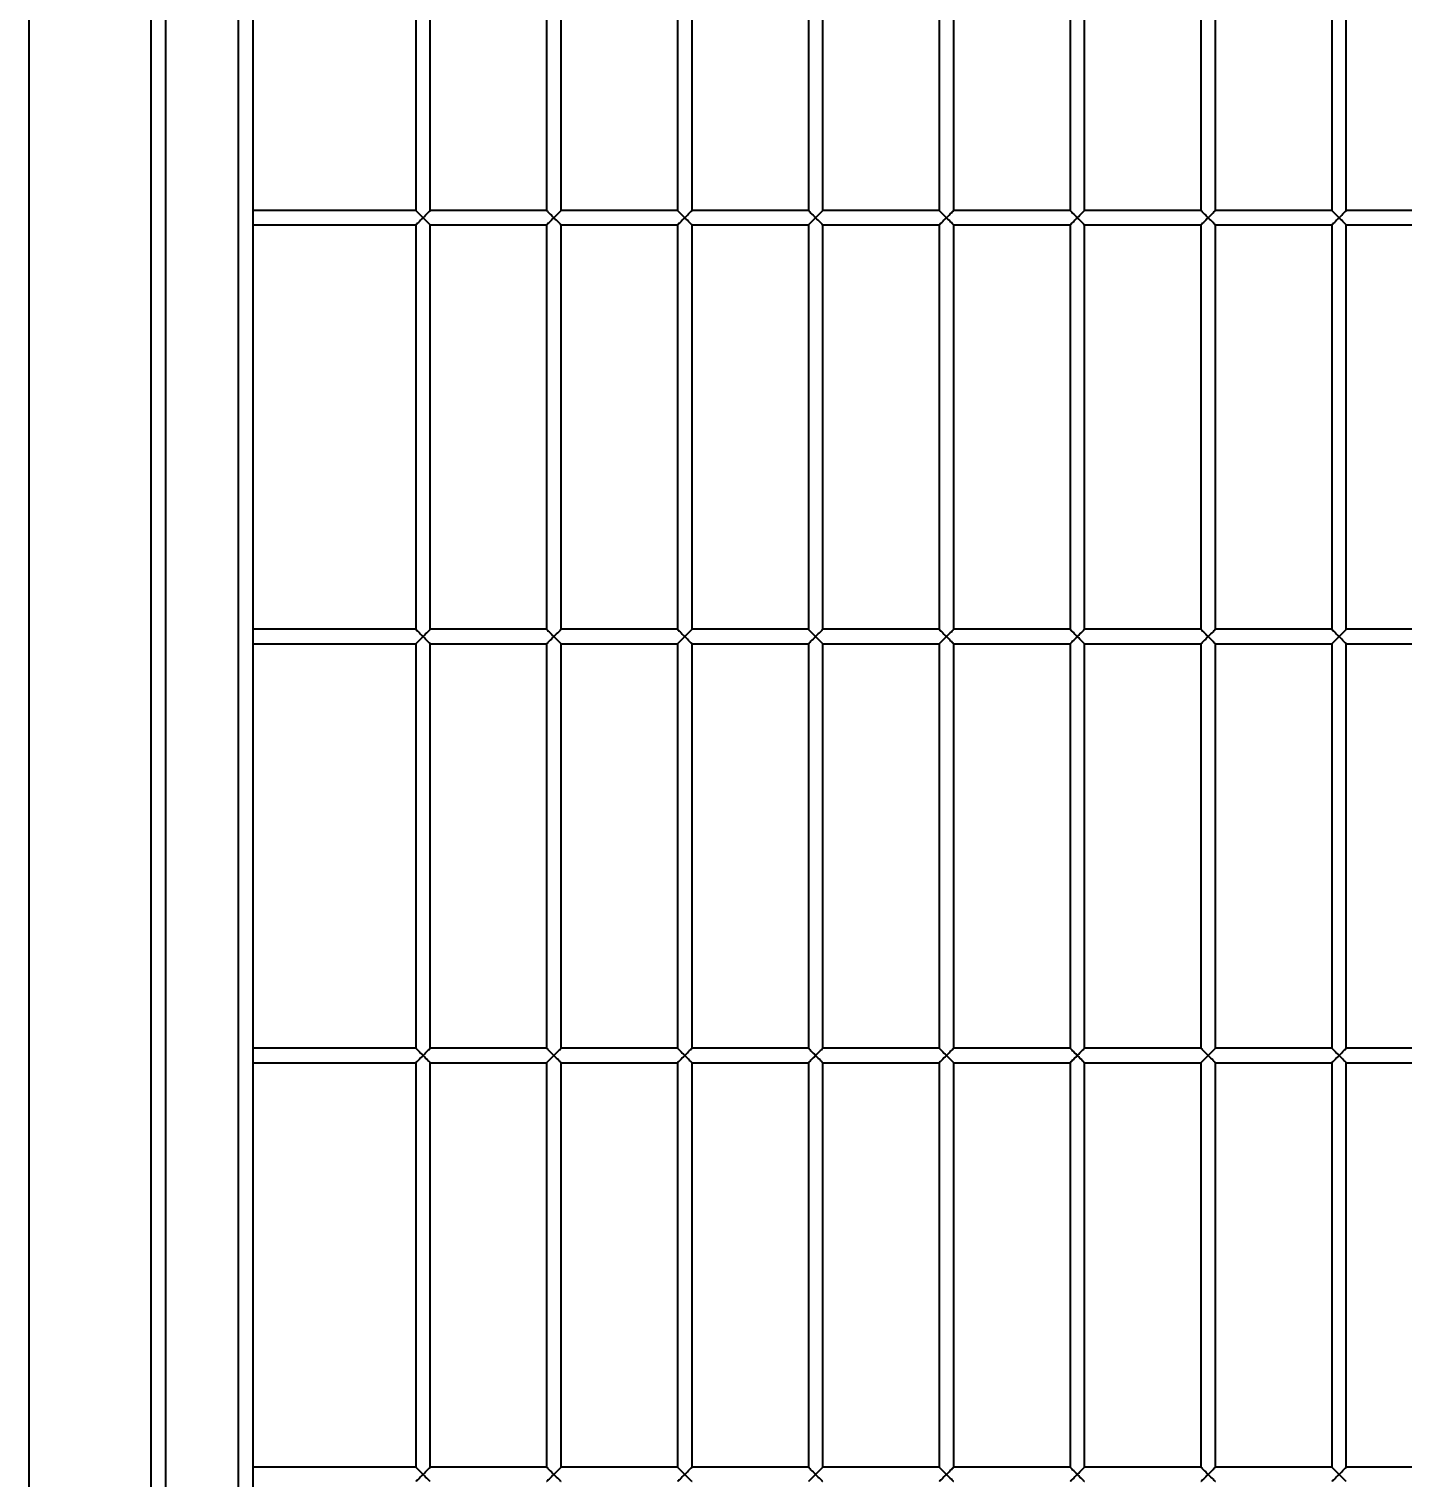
# Model space of a CAD drawing. Header units: millimetres. Extents: x 0 to 420, y 0 to 297.
# Drawn here: x 257.42 to 266.87, y 235.92 to 245.88 of the extents above; entities that cross this region are included whole.
import ezdxf

# ---------------------------------------------------------------- set-up
doc = ezdxf.new("R2010")
doc.units = ezdxf.units.MM

msp = doc.modelspace()

# ---------------------------------------------------------------- linework, layer by layer
at = {"color": 7, "linetype": 'Continuous', "lineweight": 40}
for p, q in [((257.4225, 255.8453), (257.4225, 215.8453)), ((258.2625, 217.8453), (258.2625, 253.8453)), ((258.3625, 253.7453), (258.3625, 217.9453)), ((258.8625, 218.4453), (258.8625, 253.2453)), ((258.9625, 253.1453), (258.9625, 218.5453)), ((260.0825, 247.4153), (260.0825, 244.6353)), ((260.1825, 244.6353), (260.1825, 247.4153)), ((260.9825, 247.4153), (260.9825, 244.6353)), ((261.0825, 244.6353), (261.0825, 247.4153)), ((261.8825, 247.4153), (261.8825, 244.6353)), ((261.9825, 244.6353), (261.9825, 247.4153)), ((262.7825, 247.4153), (262.7825, 244.6353)), ((262.8825, 244.6353), (262.8825, 247.4153)), ((263.6825, 247.4153), (263.6825, 244.6353)), ((263.7825, 244.6353), (263.7825, 247.4153)), ((264.5825, 247.4153), (264.5825, 244.6353)), ((264.6825, 244.6353), (264.6825, 247.4153)), ((265.4825, 247.4153), (265.4825, 244.6353)), ((265.5825, 244.6353), (265.5825, 247.4153)), ((266.3825, 247.4153), (266.3825, 244.6353)), ((266.4825, 244.6353), (266.4825, 247.4153)), ((260.0825, 244.6353), (258.9625, 244.6353)), ((260.9825, 244.6353), (260.1825, 244.6353)), ((261.8825, 244.6353), (261.0825, 244.6353)), ((262.7825, 244.6353), (261.9825, 244.6353)), ((263.6825, 244.6353), (262.8825, 244.6353)), ((264.5825, 244.6353), (263.7825, 244.6353)), ((265.4825, 244.6353), (264.6825, 244.6353)), ((266.3825, 244.6353), (265.5825, 244.6353)), ((267.2825, 244.6353), (266.4825, 244.6353)), ((258.9625, 244.5353), (260.0825, 244.5353)), ((260.0825, 244.5353), (260.0825, 241.7553)), ((260.1825, 241.7553), (260.1825, 244.5353)), ((260.1825, 244.5353), (260.9825, 244.5353)), ((260.9825, 244.5353), (260.9825, 241.7553)), ((261.0825, 241.7553), (261.0825, 244.5353)), ((261.0825, 244.5353), (261.8825, 244.5353)), ((261.8825, 244.5353), (261.8825, 241.7553)), ((261.9825, 241.7553), (261.9825, 244.5353)), ((261.9825, 244.5353), (262.7825, 244.5353)), ((262.7825, 244.5353), (262.7825, 241.7553)), ((262.8825, 241.7553), (262.8825, 244.5353)), ((262.8825, 244.5353), (263.6825, 244.5353)), ((263.6825, 244.5353), (263.6825, 241.7553)), ((263.7825, 241.7553), (263.7825, 244.5353)), ((263.7825, 244.5353), (264.5825, 244.5353)), ((264.5825, 244.5353), (264.5825, 241.7553)), ((264.6825, 241.7553), (264.6825, 244.5353)), ((264.6825, 244.5353), (265.4825, 244.5353)), ((265.4825, 244.5353), (265.4825, 241.7553)), ((265.5825, 241.7553), (265.5825, 244.5353)), ((265.5825, 244.5353), (266.3825, 244.5353)), ((266.3825, 244.5353), (266.3825, 241.7553)), ((266.4825, 241.7553), (266.4825, 244.5353)), ((266.4825, 244.5353), (267.2825, 244.5353)), ((260.0825, 241.7553), (258.9625, 241.7553)), ((260.9825, 241.7553), (260.1825, 241.7553)), ((261.8825, 241.7553), (261.0825, 241.7553)), ((262.7825, 241.7553), (261.9825, 241.7553)), ((263.6825, 241.7553), (262.8825, 241.7553)), ((264.5825, 241.7553), (263.7825, 241.7553)), ((265.4825, 241.7553), (264.6825, 241.7553)), ((266.3825, 241.7553), (265.5825, 241.7553)), ((267.2825, 241.7553), (266.4825, 241.7553)), ((258.9625, 241.6553), (260.0825, 241.6553)), ((260.0825, 241.6553), (260.0825, 238.8753)), ((260.1825, 238.8753), (260.1825, 241.6553)), ((260.1825, 241.6553), (260.9825, 241.6553)), ((260.9825, 241.6553), (260.9825, 238.8753)), ((261.0825, 238.8753), (261.0825, 241.6553)), ((261.0825, 241.6553), (261.8825, 241.6553)), ((261.8825, 241.6553), (261.8825, 238.8753)), ((261.9825, 238.8753), (261.9825, 241.6553)), ((261.9825, 241.6553), (262.7825, 241.6553)), ((262.7825, 241.6553), (262.7825, 238.8753)), ((262.8825, 238.8753), (262.8825, 241.6553)), ((262.8825, 241.6553), (263.6825, 241.6553)), ((263.6825, 241.6553), (263.6825, 238.8753)), ((263.7825, 238.8753), (263.7825, 241.6553)), ((263.7825, 241.6553), (264.5825, 241.6553)), ((264.5825, 241.6553), (264.5825, 238.8753)), ((264.6825, 238.8753), (264.6825, 241.6553)), ((264.6825, 241.6553), (265.4825, 241.6553)), ((265.4825, 241.6553), (265.4825, 238.8753)), ((265.5825, 238.8753), (265.5825, 241.6553)), ((265.5825, 241.6553), (266.3825, 241.6553)), ((266.3825, 241.6553), (266.3825, 238.8753)), ((266.4825, 238.8753), (266.4825, 241.6553)), ((266.4825, 241.6553), (267.2825, 241.6553)), ((260.0825, 238.8753), (258.9625, 238.8753)), ((260.9825, 238.8753), (260.1825, 238.8753)), ((261.8825, 238.8753), (261.0825, 238.8753)), ((262.7825, 238.8753), (261.9825, 238.8753)), ((263.6825, 238.8753), (262.8825, 238.8753)), ((264.5825, 238.8753), (263.7825, 238.8753)), ((265.4825, 238.8753), (264.6825, 238.8753)), ((266.3825, 238.8753), (265.5825, 238.8753)), ((267.2825, 238.8753), (266.4825, 238.8753)), ((258.9625, 238.7753), (260.0825, 238.7753)), ((260.0825, 238.7753), (260.0825, 235.9953)), ((260.1825, 235.9953), (260.1825, 238.7753)), ((260.1825, 238.7753), (260.9825, 238.7753)), ((260.9825, 238.7753), (260.9825, 235.9953)), ((261.0825, 235.9953), (261.0825, 238.7753)), ((261.0825, 238.7753), (261.8825, 238.7753)), ((261.8825, 238.7753), (261.8825, 235.9953)), ((261.9825, 235.9953), (261.9825, 238.7753)), ((261.9825, 238.7753), (262.7825, 238.7753)), ((262.7825, 238.7753), (262.7825, 235.9953)), ((262.8825, 235.9953), (262.8825, 238.7753)), ((262.8825, 238.7753), (263.6825, 238.7753)), ((263.6825, 238.7753), (263.6825, 235.9953)), ((263.7825, 235.9953), (263.7825, 238.7753)), ((263.7825, 238.7753), (264.5825, 238.7753)), ((264.5825, 238.7753), (264.5825, 235.9953)), ((264.6825, 235.9953), (264.6825, 238.7753)), ((264.6825, 238.7753), (265.4825, 238.7753)), ((265.4825, 238.7753), (265.4825, 235.9953)), ((265.5825, 235.9953), (265.5825, 238.7753)), ((265.5825, 238.7753), (266.3825, 238.7753)), ((266.3825, 238.7753), (266.3825, 235.9953)), ((266.4825, 235.9953), (266.4825, 238.7753)), ((266.4825, 238.7753), (267.2825, 238.7753)), ((260.0825, 235.9953), (258.9625, 235.9953)), ((260.9825, 235.9953), (260.1825, 235.9953)), ((261.8825, 235.9953), (261.0825, 235.9953)), ((262.7825, 235.9953), (261.9825, 235.9953)), ((263.6825, 235.9953), (262.8825, 235.9953)), ((264.5825, 235.9953), (263.7825, 235.9953)), ((265.4825, 235.9953), (264.6825, 235.9953)), ((266.3825, 235.9953), (265.5825, 235.9953)), ((267.2825, 235.9953), (266.4825, 235.9953))]:
    msp.add_line(p, q, dxfattribs=at)
at = {"color": 7, "linetype": 'Continuous', "lineweight": 40, "flags": 128}
for points in [[(260.0825, 244.6353), (260.0832, 244.6346), (260.0855, 244.6323), (260.0892, 244.6286), (260.0942, 244.6236), (260.1003, 244.6175), (260.1075, 244.6103), (260.1154, 244.6024), (260.1238, 244.594), (260.1325, 244.5853)], [(260.1325, 244.5853), (260.1238, 244.5767), (260.1154, 244.5682), (260.1075, 244.5603), (260.1003, 244.5532), (260.0942, 244.547), (260.0892, 244.542), (260.0855, 244.5384), (260.0832, 244.5361), (260.0825, 244.5353)], [(260.1325, 244.5853), (260.1417, 244.5945), (260.1505, 244.6034), (260.1588, 244.6117), (260.1662, 244.619), (260.1724, 244.6252), (260.1772, 244.6301), (260.1806, 244.6334), (260.1823, 244.6351), (260.1825, 244.6353)], [(260.1825, 244.5353), (260.1823, 244.5356), (260.1806, 244.5372), (260.1772, 244.5406), (260.1724, 244.5454), (260.1662, 244.5517), (260.1588, 244.559), (260.1505, 244.5673), (260.1417, 244.5761), (260.1325, 244.5853)], [(260.9825, 244.6353), (260.9832, 244.6346), (260.9855, 244.6323), (260.9892, 244.6286), (260.9942, 244.6236), (261.0003, 244.6175), (261.0075, 244.6103), (261.0154, 244.6024), (261.0238, 244.594), (261.0325, 244.5853)], [(261.0325, 244.5853), (261.0238, 244.5767), (261.0154, 244.5682), (261.0075, 244.5603), (261.0003, 244.5532), (260.9942, 244.547), (260.9892, 244.542), (260.9855, 244.5384), (260.9832, 244.5361), (260.9825, 244.5353)], [(261.0325, 244.5853), (261.0417, 244.5945), (261.0505, 244.6034), (261.0588, 244.6117), (261.0661, 244.619), (261.0724, 244.6252), (261.0772, 244.6301), (261.0806, 244.6334), (261.0823, 244.6351), (261.0825, 244.6353)], [(261.0825, 244.5353), (261.0823, 244.5356), (261.0806, 244.5372), (261.0772, 244.5406), (261.0724, 244.5454), (261.0661, 244.5517), (261.0588, 244.559), (261.0505, 244.5673), (261.0417, 244.5761), (261.0325, 244.5853)], [(261.8825, 244.6353), (261.8832, 244.6346), (261.8855, 244.6323), (261.8892, 244.6286), (261.8942, 244.6236), (261.9003, 244.6175), (261.9075, 244.6103), (261.9154, 244.6024), (261.9238, 244.594), (261.9325, 244.5853)], [(261.9325, 244.5853), (261.9238, 244.5767), (261.9154, 244.5682), (261.9075, 244.5603), (261.9003, 244.5532), (261.8942, 244.547), (261.8892, 244.542), (261.8855, 244.5384), (261.8832, 244.5361), (261.8825, 244.5353)], [(261.9325, 244.5853), (261.9417, 244.5945), (261.9505, 244.6034), (261.9588, 244.6117), (261.9662, 244.619), (261.9724, 244.6252), (261.9772, 244.6301), (261.9806, 244.6334), (261.9823, 244.6351), (261.9825, 244.6353)], [(261.9825, 244.5353), (261.9823, 244.5356), (261.9806, 244.5372), (261.9772, 244.5406), (261.9724, 244.5454), (261.9662, 244.5517), (261.9588, 244.559), (261.9505, 244.5673), (261.9417, 244.5761), (261.9325, 244.5853)], [(262.7825, 244.6353), (262.7832, 244.6346), (262.7855, 244.6323), (262.7892, 244.6286), (262.7942, 244.6236), (262.8003, 244.6175), (262.8075, 244.6103), (262.8154, 244.6024), (262.8238, 244.594), (262.8325, 244.5853)], [(262.8325, 244.5853), (262.8238, 244.5767), (262.8154, 244.5682), (262.8075, 244.5603), (262.8003, 244.5532), (262.7942, 244.547), (262.7892, 244.542), (262.7855, 244.5384), (262.7832, 244.5361), (262.7825, 244.5353)], [(262.8325, 244.5853), (262.8417, 244.5945), (262.8505, 244.6034), (262.8588, 244.6117), (262.8662, 244.619), (262.8724, 244.6252), (262.8772, 244.6301), (262.8806, 244.6334), (262.8823, 244.6351), (262.8825, 244.6353)], [(262.8825, 244.5353), (262.8823, 244.5356), (262.8806, 244.5372), (262.8772, 244.5406), (262.8724, 244.5454), (262.8662, 244.5517), (262.8588, 244.559), (262.8505, 244.5673), (262.8417, 244.5761), (262.8325, 244.5853)], [(263.6825, 244.6353), (263.6832, 244.6346), (263.6855, 244.6323), (263.6892, 244.6286), (263.6942, 244.6236), (263.7003, 244.6175), (263.7075, 244.6103), (263.7154, 244.6024), (263.7238, 244.594), (263.7325, 244.5853)], [(263.7325, 244.5853), (263.7238, 244.5767), (263.7154, 244.5682), (263.7075, 244.5603), (263.7003, 244.5532), (263.6942, 244.547), (263.6892, 244.542), (263.6855, 244.5384), (263.6832, 244.5361), (263.6825, 244.5353)], [(263.7325, 244.5853), (263.7417, 244.5945), (263.7505, 244.6034), (263.7588, 244.6117), (263.7661, 244.619), (263.7724, 244.6252), (263.7772, 244.6301), (263.7806, 244.6334), (263.7823, 244.6351), (263.7825, 244.6353)], [(263.7825, 244.5353), (263.7823, 244.5356), (263.7806, 244.5372), (263.7772, 244.5406), (263.7724, 244.5454), (263.7661, 244.5517), (263.7588, 244.559), (263.7505, 244.5673), (263.7417, 244.5761), (263.7325, 244.5853)], [(264.5825, 244.6353), (264.5832, 244.6346), (264.5855, 244.6323), (264.5892, 244.6286), (264.5942, 244.6236), (264.6003, 244.6175), (264.6075, 244.6103), (264.6154, 244.6024), (264.6238, 244.594), (264.6325, 244.5853)], [(264.6325, 244.5853), (264.6238, 244.5767), (264.6154, 244.5682), (264.6075, 244.5603), (264.6003, 244.5532), (264.5942, 244.547), (264.5892, 244.542), (264.5855, 244.5384), (264.5832, 244.5361), (264.5825, 244.5353)], [(264.6325, 244.5853), (264.6417, 244.5945), (264.6505, 244.6034), (264.6588, 244.6117), (264.6662, 244.619), (264.6724, 244.6252), (264.6772, 244.6301), (264.6806, 244.6334), (264.6823, 244.6351), (264.6825, 244.6353)], [(264.6825, 244.5353), (264.6823, 244.5356), (264.6806, 244.5372), (264.6772, 244.5406), (264.6724, 244.5454), (264.6662, 244.5517), (264.6588, 244.559), (264.6505, 244.5673), (264.6417, 244.5761), (264.6325, 244.5853)], [(265.4825, 244.6353), (265.4832, 244.6346), (265.4855, 244.6323), (265.4892, 244.6286), (265.4942, 244.6236), (265.5003, 244.6175), (265.5075, 244.6103), (265.5154, 244.6024), (265.5238, 244.594), (265.5325, 244.5853)], [(265.5325, 244.5853), (265.5238, 244.5767), (265.5154, 244.5682), (265.5075, 244.5603), (265.5003, 244.5532), (265.4942, 244.547), (265.4892, 244.542), (265.4855, 244.5384), (265.4832, 244.5361), (265.4825, 244.5353)], [(265.5325, 244.5853), (265.5417, 244.5945), (265.5505, 244.6034), (265.5588, 244.6117), (265.5662, 244.619), (265.5724, 244.6252), (265.5772, 244.6301), (265.5806, 244.6334), (265.5823, 244.6351), (265.5825, 244.6353)], [(265.5825, 244.5353), (265.5823, 244.5356), (265.5806, 244.5372), (265.5772, 244.5406), (265.5724, 244.5454), (265.5662, 244.5517), (265.5588, 244.559), (265.5505, 244.5673), (265.5417, 244.5761), (265.5325, 244.5853)], [(266.3825, 244.6353), (266.3832, 244.6346), (266.3855, 244.6323), (266.3892, 244.6286), (266.3942, 244.6236), (266.4003, 244.6175), (266.4075, 244.6103), (266.4154, 244.6024), (266.4238, 244.594), (266.4325, 244.5853)], [(266.4325, 244.5853), (266.4238, 244.5767), (266.4154, 244.5682), (266.4075, 244.5603), (266.4003, 244.5532), (266.3942, 244.547), (266.3892, 244.542), (266.3855, 244.5384), (266.3832, 244.5361), (266.3825, 244.5353)], [(266.4325, 244.5853), (266.4417, 244.5945), (266.4505, 244.6034), (266.4588, 244.6117), (266.4662, 244.619), (266.4724, 244.6252), (266.4772, 244.6301), (266.4806, 244.6334), (266.4823, 244.6351), (266.4825, 244.6353)], [(266.4825, 244.5353), (266.4823, 244.5356), (266.4806, 244.5372), (266.4772, 244.5406), (266.4724, 244.5454), (266.4662, 244.5517), (266.4588, 244.559), (266.4505, 244.5673), (266.4417, 244.5761), (266.4325, 244.5853)], [(260.0825, 241.7553), (260.0832, 241.7546), (260.0855, 241.7523), (260.0892, 241.7486), (260.0942, 241.7436), (260.1003, 241.7375), (260.1075, 241.7303), (260.1154, 241.7224), (260.1238, 241.714), (260.1325, 241.7053)], [(260.1325, 241.7053), (260.1238, 241.6967), (260.1154, 241.6882), (260.1075, 241.6803), (260.1003, 241.6732), (260.0942, 241.667), (260.0892, 241.662), (260.0855, 241.6584), (260.0832, 241.6561), (260.0825, 241.6553)], [(260.1325, 241.7053), (260.1417, 241.7145), (260.1505, 241.7234), (260.1588, 241.7317), (260.1662, 241.739), (260.1724, 241.7452), (260.1772, 241.7501), (260.1806, 241.7534), (260.1823, 241.7551), (260.1825, 241.7553)], [(260.1825, 241.6553), (260.1823, 241.6555), (260.1806, 241.6572), (260.1772, 241.6606), (260.1724, 241.6654), (260.1662, 241.6717), (260.1588, 241.679), (260.1505, 241.6873), (260.1417, 241.6961), (260.1325, 241.7053)], [(260.9825, 241.7553), (260.9832, 241.7546), (260.9855, 241.7523), (260.9892, 241.7486), (260.9942, 241.7436), (261.0003, 241.7375), (261.0075, 241.7303), (261.0154, 241.7224), (261.0238, 241.714), (261.0325, 241.7053)], [(261.0325, 241.7053), (261.0238, 241.6967), (261.0154, 241.6882), (261.0075, 241.6803), (261.0003, 241.6732), (260.9942, 241.667), (260.9892, 241.662), (260.9855, 241.6584), (260.9832, 241.6561), (260.9825, 241.6553)], [(261.0325, 241.7053), (261.0417, 241.7145), (261.0505, 241.7234), (261.0588, 241.7317), (261.0661, 241.739), (261.0724, 241.7452), (261.0772, 241.7501), (261.0806, 241.7534), (261.0823, 241.7551), (261.0825, 241.7553)], [(261.0825, 241.6553), (261.0823, 241.6555), (261.0806, 241.6572), (261.0772, 241.6606), (261.0724, 241.6654), (261.0661, 241.6717), (261.0588, 241.679), (261.0505, 241.6873), (261.0417, 241.6961), (261.0325, 241.7053)], [(261.8825, 241.7553), (261.8832, 241.7546), (261.8855, 241.7523), (261.8892, 241.7486), (261.8942, 241.7436), (261.9003, 241.7375), (261.9075, 241.7303), (261.9154, 241.7224), (261.9238, 241.714), (261.9325, 241.7053)], [(261.9325, 241.7053), (261.9238, 241.6967), (261.9154, 241.6882), (261.9075, 241.6803), (261.9003, 241.6732), (261.8942, 241.667), (261.8892, 241.662), (261.8855, 241.6584), (261.8832, 241.6561), (261.8825, 241.6553)], [(261.9325, 241.7053), (261.9417, 241.7145), (261.9505, 241.7234), (261.9588, 241.7317), (261.9662, 241.739), (261.9724, 241.7452), (261.9772, 241.7501), (261.9806, 241.7534), (261.9823, 241.7551), (261.9825, 241.7553)], [(261.9825, 241.6553), (261.9823, 241.6555), (261.9806, 241.6572), (261.9772, 241.6606), (261.9724, 241.6654), (261.9662, 241.6717), (261.9588, 241.679), (261.9505, 241.6873), (261.9417, 241.6961), (261.9325, 241.7053)], [(262.7825, 241.7553), (262.7832, 241.7546), (262.7855, 241.7523), (262.7892, 241.7486), (262.7942, 241.7436), (262.8003, 241.7375), (262.8075, 241.7303), (262.8154, 241.7224), (262.8238, 241.714), (262.8325, 241.7053)], [(262.8325, 241.7053), (262.8238, 241.6967), (262.8154, 241.6882), (262.8075, 241.6803), (262.8003, 241.6732), (262.7942, 241.667), (262.7892, 241.662), (262.7855, 241.6584), (262.7832, 241.6561), (262.7825, 241.6553)], [(262.8325, 241.7053), (262.8417, 241.7145), (262.8505, 241.7234), (262.8588, 241.7317), (262.8662, 241.739), (262.8724, 241.7452), (262.8772, 241.7501), (262.8806, 241.7534), (262.8823, 241.7551), (262.8825, 241.7553)], [(262.8825, 241.6553), (262.8823, 241.6555), (262.8806, 241.6572), (262.8772, 241.6606), (262.8724, 241.6654), (262.8662, 241.6717), (262.8588, 241.679), (262.8505, 241.6873), (262.8417, 241.6961), (262.8325, 241.7053)], [(263.6825, 241.7553), (263.6832, 241.7546), (263.6855, 241.7523), (263.6892, 241.7486), (263.6942, 241.7436), (263.7003, 241.7375), (263.7075, 241.7303), (263.7154, 241.7224), (263.7238, 241.714), (263.7325, 241.7053)], [(263.7325, 241.7053), (263.7238, 241.6967), (263.7154, 241.6882), (263.7075, 241.6803), (263.7003, 241.6732), (263.6942, 241.667), (263.6892, 241.662), (263.6855, 241.6584), (263.6832, 241.6561), (263.6825, 241.6553)], [(263.7325, 241.7053), (263.7417, 241.7145), (263.7505, 241.7234), (263.7588, 241.7317), (263.7661, 241.739), (263.7724, 241.7452), (263.7772, 241.7501), (263.7806, 241.7534), (263.7823, 241.7551), (263.7825, 241.7553)], [(263.7825, 241.6553), (263.7823, 241.6555), (263.7806, 241.6572), (263.7772, 241.6606), (263.7724, 241.6654), (263.7661, 241.6717), (263.7588, 241.679), (263.7505, 241.6873), (263.7417, 241.6961), (263.7325, 241.7053)], [(264.5825, 241.7553), (264.5832, 241.7546), (264.5855, 241.7523), (264.5892, 241.7486), (264.5942, 241.7436), (264.6003, 241.7375), (264.6075, 241.7303), (264.6154, 241.7224), (264.6238, 241.714), (264.6325, 241.7053)], [(264.6325, 241.7053), (264.6238, 241.6967), (264.6154, 241.6882), (264.6075, 241.6803), (264.6003, 241.6732), (264.5942, 241.667), (264.5892, 241.662), (264.5855, 241.6584), (264.5832, 241.6561), (264.5825, 241.6553)], [(264.6325, 241.7053), (264.6417, 241.7145), (264.6505, 241.7234), (264.6588, 241.7317), (264.6662, 241.739), (264.6724, 241.7452), (264.6772, 241.7501), (264.6806, 241.7534), (264.6823, 241.7551), (264.6825, 241.7553)], [(264.6825, 241.6553), (264.6823, 241.6555), (264.6806, 241.6572), (264.6772, 241.6606), (264.6724, 241.6654), (264.6662, 241.6717), (264.6588, 241.679), (264.6505, 241.6873), (264.6417, 241.6961), (264.6325, 241.7053)], [(265.4825, 241.7553), (265.4832, 241.7546), (265.4855, 241.7523), (265.4892, 241.7486), (265.4942, 241.7436), (265.5003, 241.7375), (265.5075, 241.7303), (265.5154, 241.7224), (265.5238, 241.714), (265.5325, 241.7053)], [(265.5325, 241.7053), (265.5238, 241.6967), (265.5154, 241.6882), (265.5075, 241.6803), (265.5003, 241.6732), (265.4942, 241.667), (265.4892, 241.662), (265.4855, 241.6584), (265.4832, 241.6561), (265.4825, 241.6553)], [(265.5325, 241.7053), (265.5417, 241.7145), (265.5505, 241.7234), (265.5588, 241.7317), (265.5662, 241.739), (265.5724, 241.7452), (265.5772, 241.7501), (265.5806, 241.7534), (265.5823, 241.7551), (265.5825, 241.7553)], [(265.5825, 241.6553), (265.5823, 241.6555), (265.5806, 241.6572), (265.5772, 241.6606), (265.5724, 241.6654), (265.5662, 241.6717), (265.5588, 241.679), (265.5505, 241.6873), (265.5417, 241.6961), (265.5325, 241.7053)], [(266.3825, 241.7553), (266.3832, 241.7546), (266.3855, 241.7523), (266.3892, 241.7486), (266.3942, 241.7436), (266.4003, 241.7375), (266.4075, 241.7303), (266.4154, 241.7224), (266.4238, 241.714), (266.4325, 241.7053)], [(266.4325, 241.7053), (266.4238, 241.6967), (266.4154, 241.6882), (266.4075, 241.6803), (266.4003, 241.6732), (266.3942, 241.667), (266.3892, 241.662), (266.3855, 241.6584), (266.3832, 241.6561), (266.3825, 241.6553)], [(266.4325, 241.7053), (266.4417, 241.7145), (266.4505, 241.7234), (266.4588, 241.7317), (266.4662, 241.739), (266.4724, 241.7452), (266.4772, 241.7501), (266.4806, 241.7534), (266.4823, 241.7551), (266.4825, 241.7553)], [(266.4825, 241.6553), (266.4823, 241.6555), (266.4806, 241.6572), (266.4772, 241.6606), (266.4724, 241.6654), (266.4662, 241.6717), (266.4588, 241.679), (266.4505, 241.6873), (266.4417, 241.6961), (266.4325, 241.7053)], [(260.0825, 238.8753), (260.0832, 238.8746), (260.0855, 238.8723), (260.0892, 238.8686), (260.0942, 238.8636), (260.1003, 238.8575), (260.1075, 238.8503), (260.1154, 238.8424), (260.1238, 238.834), (260.1325, 238.8253)], [(260.1325, 238.8253), (260.1238, 238.8167), (260.1154, 238.8082), (260.1075, 238.8003), (260.1003, 238.7932), (260.0942, 238.787), (260.0892, 238.782), (260.0855, 238.7784), (260.0832, 238.7761), (260.0825, 238.7753)], [(260.1325, 238.8253), (260.1417, 238.8345), (260.1505, 238.8434), (260.1588, 238.8517), (260.1662, 238.859), (260.1724, 238.8652), (260.1772, 238.8701), (260.1806, 238.8734), (260.1823, 238.8751), (260.1825, 238.8753)], [(260.1825, 238.7753), (260.1823, 238.7756), (260.1806, 238.7772), (260.1772, 238.7806), (260.1724, 238.7854), (260.1662, 238.7917), (260.1588, 238.799), (260.1505, 238.8073), (260.1417, 238.8161), (260.1325, 238.8253)], [(260.9825, 238.8753), (260.9832, 238.8746), (260.9855, 238.8723), (260.9892, 238.8686), (260.9942, 238.8636), (261.0003, 238.8575), (261.0075, 238.8503), (261.0154, 238.8424), (261.0238, 238.834), (261.0325, 238.8253)], [(261.0325, 238.8253), (261.0238, 238.8167), (261.0154, 238.8082), (261.0075, 238.8003), (261.0003, 238.7932), (260.9942, 238.787), (260.9892, 238.782), (260.9855, 238.7784), (260.9832, 238.7761), (260.9825, 238.7753)], [(261.0325, 238.8253), (261.0417, 238.8345), (261.0505, 238.8434), (261.0588, 238.8517), (261.0661, 238.859), (261.0724, 238.8652), (261.0772, 238.8701), (261.0806, 238.8734), (261.0823, 238.8751), (261.0825, 238.8753)], [(261.0825, 238.7753), (261.0823, 238.7756), (261.0806, 238.7772), (261.0772, 238.7806), (261.0724, 238.7854), (261.0661, 238.7917), (261.0588, 238.799), (261.0505, 238.8073), (261.0417, 238.8161), (261.0325, 238.8253)], [(261.8825, 238.8753), (261.8832, 238.8746), (261.8855, 238.8723), (261.8892, 238.8686), (261.8942, 238.8636), (261.9003, 238.8575), (261.9075, 238.8503), (261.9154, 238.8424), (261.9238, 238.834), (261.9325, 238.8253)], [(261.9325, 238.8253), (261.9238, 238.8167), (261.9154, 238.8082), (261.9075, 238.8003), (261.9003, 238.7932), (261.8942, 238.787), (261.8892, 238.782), (261.8855, 238.7784), (261.8832, 238.7761), (261.8825, 238.7753)], [(261.9325, 238.8253), (261.9417, 238.8345), (261.9505, 238.8434), (261.9588, 238.8517), (261.9662, 238.859), (261.9724, 238.8652), (261.9772, 238.8701), (261.9806, 238.8734), (261.9823, 238.8751), (261.9825, 238.8753)], [(261.9825, 238.7753), (261.9823, 238.7756), (261.9806, 238.7772), (261.9772, 238.7806), (261.9724, 238.7854), (261.9662, 238.7917), (261.9588, 238.799), (261.9505, 238.8073), (261.9417, 238.8161), (261.9325, 238.8253)], [(262.7825, 238.8753), (262.7832, 238.8746), (262.7855, 238.8723), (262.7892, 238.8686), (262.7942, 238.8636), (262.8003, 238.8575), (262.8075, 238.8503), (262.8154, 238.8424), (262.8238, 238.834), (262.8325, 238.8253)], [(262.8325, 238.8253), (262.8238, 238.8167), (262.8154, 238.8082), (262.8075, 238.8003), (262.8003, 238.7932), (262.7942, 238.787), (262.7892, 238.782), (262.7855, 238.7784), (262.7832, 238.7761), (262.7825, 238.7753)], [(262.8325, 238.8253), (262.8417, 238.8345), (262.8505, 238.8434), (262.8588, 238.8517), (262.8662, 238.859), (262.8724, 238.8652), (262.8772, 238.8701), (262.8806, 238.8734), (262.8823, 238.8751), (262.8825, 238.8753)], [(262.8825, 238.7753), (262.8823, 238.7756), (262.8806, 238.7772), (262.8772, 238.7806), (262.8724, 238.7854), (262.8662, 238.7917), (262.8588, 238.799), (262.8505, 238.8073), (262.8417, 238.8161), (262.8325, 238.8253)], [(263.6825, 238.8753), (263.6832, 238.8746), (263.6855, 238.8723), (263.6892, 238.8686), (263.6942, 238.8636), (263.7003, 238.8575), (263.7075, 238.8503), (263.7154, 238.8424), (263.7238, 238.834), (263.7325, 238.8253)], [(263.7325, 238.8253), (263.7238, 238.8167), (263.7154, 238.8082), (263.7075, 238.8003), (263.7003, 238.7932), (263.6942, 238.787), (263.6892, 238.782), (263.6855, 238.7784), (263.6832, 238.7761), (263.6825, 238.7753)], [(263.7325, 238.8253), (263.7417, 238.8345), (263.7505, 238.8434), (263.7588, 238.8517), (263.7661, 238.859), (263.7724, 238.8652), (263.7772, 238.8701), (263.7806, 238.8734), (263.7823, 238.8751), (263.7825, 238.8753)], [(263.7825, 238.7753), (263.7823, 238.7756), (263.7806, 238.7772), (263.7772, 238.7806), (263.7724, 238.7854), (263.7661, 238.7917), (263.7588, 238.799), (263.7505, 238.8073), (263.7417, 238.8161), (263.7325, 238.8253)], [(264.5825, 238.8753), (264.5832, 238.8746), (264.5855, 238.8723), (264.5892, 238.8686), (264.5942, 238.8636), (264.6003, 238.8575), (264.6075, 238.8503), (264.6154, 238.8424), (264.6238, 238.834), (264.6325, 238.8253)], [(264.6325, 238.8253), (264.6238, 238.8167), (264.6154, 238.8082), (264.6075, 238.8003), (264.6003, 238.7932), (264.5942, 238.787), (264.5892, 238.782), (264.5855, 238.7784), (264.5832, 238.7761), (264.5825, 238.7753)], [(264.6325, 238.8253), (264.6417, 238.8345), (264.6505, 238.8434), (264.6588, 238.8517), (264.6662, 238.859), (264.6724, 238.8652), (264.6772, 238.8701), (264.6806, 238.8734), (264.6823, 238.8751), (264.6825, 238.8753)], [(264.6825, 238.7753), (264.6823, 238.7756), (264.6806, 238.7772), (264.6772, 238.7806), (264.6724, 238.7854), (264.6662, 238.7917), (264.6588, 238.799), (264.6505, 238.8073), (264.6417, 238.8161), (264.6325, 238.8253)], [(265.4825, 238.8753), (265.4832, 238.8746), (265.4855, 238.8723), (265.4892, 238.8686), (265.4942, 238.8636), (265.5003, 238.8575), (265.5075, 238.8503), (265.5154, 238.8424), (265.5238, 238.834), (265.5325, 238.8253)], [(265.5325, 238.8253), (265.5238, 238.8167), (265.5154, 238.8082), (265.5075, 238.8003), (265.5003, 238.7932), (265.4942, 238.787), (265.4892, 238.782), (265.4855, 238.7784), (265.4832, 238.7761), (265.4825, 238.7753)], [(265.5325, 238.8253), (265.5417, 238.8345), (265.5505, 238.8434), (265.5588, 238.8517), (265.5662, 238.859), (265.5724, 238.8652), (265.5772, 238.8701), (265.5806, 238.8734), (265.5823, 238.8751), (265.5825, 238.8753)], [(265.5825, 238.7753), (265.5823, 238.7756), (265.5806, 238.7772), (265.5772, 238.7806), (265.5724, 238.7854), (265.5662, 238.7917), (265.5588, 238.799), (265.5505, 238.8073), (265.5417, 238.8161), (265.5325, 238.8253)], [(266.3825, 238.8753), (266.3832, 238.8746), (266.3855, 238.8723), (266.3892, 238.8686), (266.3942, 238.8636), (266.4003, 238.8575), (266.4075, 238.8503), (266.4154, 238.8424), (266.4238, 238.834), (266.4325, 238.8253)], [(266.4325, 238.8253), (266.4238, 238.8167), (266.4154, 238.8082), (266.4075, 238.8003), (266.4003, 238.7932), (266.3942, 238.787), (266.3892, 238.782), (266.3855, 238.7784), (266.3832, 238.7761), (266.3825, 238.7753)], [(266.4325, 238.8253), (266.4417, 238.8345), (266.4505, 238.8434), (266.4588, 238.8517), (266.4662, 238.859), (266.4724, 238.8652), (266.4772, 238.8701), (266.4806, 238.8734), (266.4823, 238.8751), (266.4825, 238.8753)], [(266.4825, 238.7753), (266.4823, 238.7756), (266.4806, 238.7772), (266.4772, 238.7806), (266.4724, 238.7854), (266.4662, 238.7917), (266.4588, 238.799), (266.4505, 238.8073), (266.4417, 238.8161), (266.4325, 238.8253)], [(260.0825, 235.9953), (260.0832, 235.9946), (260.0855, 235.9923), (260.0892, 235.9886), (260.0942, 235.9836), (260.1003, 235.9775), (260.1075, 235.9703), (260.1154, 235.9624), (260.1238, 235.954), (260.1325, 235.9453)], [(260.1325, 235.9453), (260.1238, 235.9367), (260.1154, 235.9282), (260.1075, 235.9203), (260.1003, 235.9132), (260.0942, 235.907), (260.0892, 235.902), (260.0855, 235.8984), (260.0832, 235.8961), (260.0825, 235.8953)], [(260.1325, 235.9453), (260.1417, 235.9545), (260.1505, 235.9634), (260.1588, 235.9717), (260.1662, 235.979), (260.1724, 235.9852), (260.1772, 235.9901), (260.1806, 235.9934), (260.1823, 235.9951), (260.1825, 235.9953)], [(260.1825, 235.8953), (260.1823, 235.8955), (260.1806, 235.8972), (260.1772, 235.9006), (260.1724, 235.9054), (260.1662, 235.9117), (260.1588, 235.919), (260.1505, 235.9273), (260.1417, 235.9361), (260.1325, 235.9453)], [(260.9825, 235.9953), (260.9832, 235.9946), (260.9855, 235.9923), (260.9892, 235.9886), (260.9942, 235.9836), (261.0003, 235.9775), (261.0075, 235.9703), (261.0154, 235.9624), (261.0238, 235.954), (261.0325, 235.9453)], [(261.0325, 235.9453), (261.0238, 235.9367), (261.0154, 235.9282), (261.0075, 235.9203), (261.0003, 235.9132), (260.9942, 235.907), (260.9892, 235.902), (260.9855, 235.8984), (260.9832, 235.8961), (260.9825, 235.8953)], [(261.0325, 235.9453), (261.0417, 235.9545), (261.0505, 235.9634), (261.0588, 235.9717), (261.0661, 235.979), (261.0724, 235.9852), (261.0772, 235.9901), (261.0806, 235.9934), (261.0823, 235.9951), (261.0825, 235.9953)], [(261.0825, 235.8953), (261.0823, 235.8955), (261.0806, 235.8972), (261.0772, 235.9006), (261.0724, 235.9054), (261.0661, 235.9117), (261.0588, 235.919), (261.0505, 235.9273), (261.0417, 235.9361), (261.0325, 235.9453)], [(261.8825, 235.9953), (261.8832, 235.9946), (261.8855, 235.9923), (261.8892, 235.9886), (261.8942, 235.9836), (261.9003, 235.9775), (261.9075, 235.9703), (261.9154, 235.9624), (261.9238, 235.954), (261.9325, 235.9453)], [(261.9325, 235.9453), (261.9238, 235.9367), (261.9154, 235.9282), (261.9075, 235.9203), (261.9003, 235.9132), (261.8942, 235.907), (261.8892, 235.902), (261.8855, 235.8984), (261.8832, 235.8961), (261.8825, 235.8953)], [(261.9325, 235.9453), (261.9417, 235.9545), (261.9505, 235.9634), (261.9588, 235.9717), (261.9662, 235.979), (261.9724, 235.9852), (261.9772, 235.9901), (261.9806, 235.9934), (261.9823, 235.9951), (261.9825, 235.9953)], [(261.9825, 235.8953), (261.9823, 235.8955), (261.9806, 235.8972), (261.9772, 235.9006), (261.9724, 235.9054), (261.9662, 235.9117), (261.9588, 235.919), (261.9505, 235.9273), (261.9417, 235.9361), (261.9325, 235.9453)], [(262.7825, 235.9953), (262.7832, 235.9946), (262.7855, 235.9923), (262.7892, 235.9886), (262.7942, 235.9836), (262.8003, 235.9775), (262.8075, 235.9703), (262.8154, 235.9624), (262.8238, 235.954), (262.8325, 235.9453)], [(262.8325, 235.9453), (262.8238, 235.9367), (262.8154, 235.9282), (262.8075, 235.9203), (262.8003, 235.9132), (262.7942, 235.907), (262.7892, 235.902), (262.7855, 235.8984), (262.7832, 235.8961), (262.7825, 235.8953)], [(262.8325, 235.9453), (262.8417, 235.9545), (262.8505, 235.9634), (262.8588, 235.9717), (262.8662, 235.979), (262.8724, 235.9852), (262.8772, 235.9901), (262.8806, 235.9934), (262.8823, 235.9951), (262.8825, 235.9953)], [(262.8825, 235.8953), (262.8823, 235.8955), (262.8806, 235.8972), (262.8772, 235.9006), (262.8724, 235.9054), (262.8662, 235.9117), (262.8588, 235.919), (262.8505, 235.9273), (262.8417, 235.9361), (262.8325, 235.9453)], [(263.6825, 235.9953), (263.6832, 235.9946), (263.6855, 235.9923), (263.6892, 235.9886), (263.6942, 235.9836), (263.7003, 235.9775), (263.7075, 235.9703), (263.7154, 235.9624), (263.7238, 235.954), (263.7325, 235.9453)], [(263.7325, 235.9453), (263.7238, 235.9367), (263.7154, 235.9282), (263.7075, 235.9203), (263.7003, 235.9132), (263.6942, 235.907), (263.6892, 235.902), (263.6855, 235.8984), (263.6832, 235.8961), (263.6825, 235.8953)], [(263.7325, 235.9453), (263.7417, 235.9545), (263.7505, 235.9634), (263.7588, 235.9717), (263.7661, 235.979), (263.7724, 235.9852), (263.7772, 235.9901), (263.7806, 235.9934), (263.7823, 235.9951), (263.7825, 235.9953)], [(263.7825, 235.8953), (263.7823, 235.8955), (263.7806, 235.8972), (263.7772, 235.9006), (263.7724, 235.9054), (263.7661, 235.9117), (263.7588, 235.919), (263.7505, 235.9273), (263.7417, 235.9361), (263.7325, 235.9453)], [(264.5825, 235.9953), (264.5832, 235.9946), (264.5855, 235.9923), (264.5892, 235.9886), (264.5942, 235.9836), (264.6003, 235.9775), (264.6075, 235.9703), (264.6154, 235.9624), (264.6238, 235.954), (264.6325, 235.9453)], [(264.6325, 235.9453), (264.6238, 235.9367), (264.6154, 235.9282), (264.6075, 235.9203), (264.6003, 235.9132), (264.5942, 235.907), (264.5892, 235.902), (264.5855, 235.8984), (264.5832, 235.8961), (264.5825, 235.8953)], [(264.6325, 235.9453), (264.6417, 235.9545), (264.6505, 235.9634), (264.6588, 235.9717), (264.6662, 235.979), (264.6724, 235.9852), (264.6772, 235.9901), (264.6806, 235.9934), (264.6823, 235.9951), (264.6825, 235.9953)], [(264.6825, 235.8953), (264.6823, 235.8955), (264.6806, 235.8972), (264.6772, 235.9006), (264.6724, 235.9054), (264.6662, 235.9117), (264.6588, 235.919), (264.6505, 235.9273), (264.6417, 235.9361), (264.6325, 235.9453)], [(265.4825, 235.9953), (265.4832, 235.9946), (265.4855, 235.9923), (265.4892, 235.9886), (265.4942, 235.9836), (265.5003, 235.9775), (265.5075, 235.9703), (265.5154, 235.9624), (265.5238, 235.954), (265.5325, 235.9453)], [(265.5325, 235.9453), (265.5238, 235.9367), (265.5154, 235.9282), (265.5075, 235.9203), (265.5003, 235.9132), (265.4942, 235.907), (265.4892, 235.902), (265.4855, 235.8984), (265.4832, 235.8961), (265.4825, 235.8953)], [(265.5325, 235.9453), (265.5417, 235.9545), (265.5505, 235.9634), (265.5588, 235.9717), (265.5662, 235.979), (265.5724, 235.9852), (265.5772, 235.9901), (265.5806, 235.9934), (265.5823, 235.9951), (265.5825, 235.9953)], [(265.5825, 235.8953), (265.5823, 235.8955), (265.5806, 235.8972), (265.5772, 235.9006), (265.5724, 235.9054), (265.5662, 235.9117), (265.5588, 235.919), (265.5505, 235.9273), (265.5417, 235.9361), (265.5325, 235.9453)], [(266.3825, 235.9953), (266.3832, 235.9946), (266.3855, 235.9923), (266.3892, 235.9886), (266.3942, 235.9836), (266.4003, 235.9775), (266.4075, 235.9703), (266.4154, 235.9624), (266.4238, 235.954), (266.4325, 235.9453)], [(266.4325, 235.9453), (266.4238, 235.9367), (266.4154, 235.9282), (266.4075, 235.9203), (266.4003, 235.9132), (266.3942, 235.907), (266.3892, 235.902), (266.3855, 235.8984), (266.3832, 235.8961), (266.3825, 235.8953)], [(266.4325, 235.9453), (266.4417, 235.9545), (266.4505, 235.9634), (266.4588, 235.9717), (266.4662, 235.979), (266.4724, 235.9852), (266.4772, 235.9901), (266.4806, 235.9934), (266.4823, 235.9951), (266.4825, 235.9953)], [(266.4825, 235.8953), (266.4823, 235.8955), (266.4806, 235.8972), (266.4772, 235.9006), (266.4724, 235.9054), (266.4662, 235.9117), (266.4588, 235.919), (266.4505, 235.9273), (266.4417, 235.9361), (266.4325, 235.9453)]]:
    msp.add_lwpolyline(points, dxfattribs=at)

doc.saveas('drawing.dxf')
